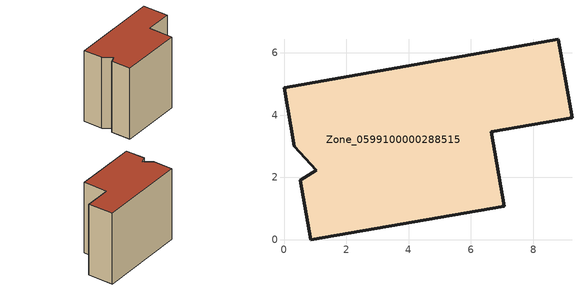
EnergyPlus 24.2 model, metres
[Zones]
Zone_0599100000288515
 floor ground (C_G): 0.86,0 0.52,1.91 1.03,2.23 0.33,2.99 0,4.88 8.81,6.43 9.24,3.92 6.65,3.47 7.07,1.08 z0
 wall outside (C_F): 0.86,0 7.07,1.08 6.65,3.47 9.24,3.92 8.81,6.43 0,4.88 0.33,2.99 1.03,2.23 0.52,1.91 0.86,0 z0:7.35
 roof outside (C_R): 0.52,1.91 0.86,0 7.07,1.08 6.65,3.47 9.24,3.92 8.81,6.43 0,4.88 0.33,2.99 1.03,2.23 z7.35
[BUILDING]
Pand.0599100000288515: North Axis=0; Terrain=City; Loads Convergence Tolerance Value=0.04; Temperature Convergence Tolerance Value=0.4; Solar Distribution=FullExterior; Maximum Number of Warmup Days=25; Minimum Number of Warmup Days=1
[Site:Location]
Rotterdam.The.Hague.AP_ZH_NLD Design_Conditions: Latitude=51.96; Longitude=4.45; Time Zone=1; Elevation=-4.5
[SITE:GROUNDTEMPERATURE:BUILDINGSURFACE]
18, 18, 18, 18, 18, 18, 18, 18, 18, 18, 18, 18
[MATERIAL] Thermal Absorptance=0.9; Solar Absorptance=0.7; Visible Absorptance=0.7
Name | Roughness | Thickness | Conductivity | Density | Specific Heat
G.TI.1946 | MediumSmooth | 0.15 | 1 | 540 | 1210
F.TI.1946 | Rough | 0.3 | 0.857143 | 1920 | 840
R.TI.1946 | MediumRough | 0.2 | 0.1 | 1500 | 1000
[CONSTRUCTION]
C_G: G.TI.1946
C_F: F.TI.1946
C_R: R.TI.1946
[ZONE]
Zone_0599100000288515: Type=1; Multiplier=1; Ceiling Height=Autocalculate; Volume=Autocalculate; Floor Area=autocalculate; Part of Total Floor Area=Yes
[ZONEINFILTRATION:DESIGNFLOWRATE]
Infil_Zone_0599100000288515: Zone or ZoneList or Space or SpaceList=Zone_0599100000288515; Schedule=AlwaysOn; Design Flow Rate Calculation Method=Flow/Area; Flow Rate per Floor Area=0.003; Constant Term Coefficient=1; Temperature Term Coefficient=0; Velocity Term Coefficient=0; Velocity Squared Term Coefficient=0
[HVACTEMPLATE:ZONE:IDEALLOADSAIRSYSTEM]
Zone_0599100000288515: Maximum Heating Supply Air Temperature=50; Minimum Cooling Supply Air Temperature=13; Maximum Heating Supply Air Humidity Ratio=0.0156; Minimum Cooling Supply Air Humidity Ratio=0.0077; Heating Limit=NoLimit; Cooling Limit=NoLimit; Dehumidification Control Type=ConstantSensibleHeatRatio; Cooling Sensible Heat Ratio=0.7; Dehumidification Setpoint=60; Humidification Control Type=None; Humidification Setpoint=30; Outdoor Air Method=None; Outdoor Air Flow Rate per Person=0.00944; Outdoor Air Flow Rate per Zone Floor Area=0; Outdoor Air Flow Rate per Zone=0; Demand Controlled Ventilation Type=None; Outdoor Air Economizer Type=NoEconomizer; Heat Recovery Type=None; Sensible Heat Recovery Effectiveness=0.7; Latent Heat Recovery Effectiveness=0.65
[ZONECONTROL:THERMOSTAT]
ThermostatControl_Zone_0599100000288515: Zone or ZoneList=Zone_0599100000288515; Control Type Schedule=DualSetpointControlType; Control 1=Thermostat_Zone_0599100000288515; Temperature Difference Between Cutout And Setpoint=0
[THERMOSTATSETPOINT:DUALSETPOINT]
Thermostat_Zone_0599100000288515: Heating Setpoint Temperature Schedule=HeatingSetpoint_Zone_0599100000288515; Cooling Setpoint Temperature Schedule=CoolingSetpoint_Zone_0599100000288515
[SCHEDULE:COMPACT]
HeatingSetpoint_Zone_0599100000288515: Through: 12/31, For: AllDays, Until: 24:00, 21
CoolingSetpoint_Zone_0599100000288515: Through: 12/31, For: AllDays, Until: 24:00, 24
DualSetpointControlType: Through: 12/31, For: AllDays, Until: 24:00, 4
AlwaysOn: Through: 12/31, For: AllDays, Until: 24:00, 1
